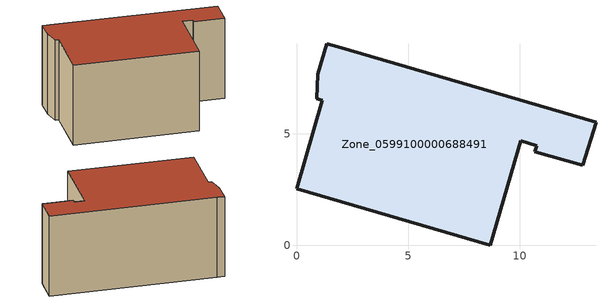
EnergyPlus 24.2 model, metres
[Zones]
Zone_0599100000688491
 floor ground (C_G): 13.43,5.51 12.83,3.6 10.69,4.2 10.77,4.47 10.05,4.68 8.68,0 0,2.54 1.15,6.5 0.91,6.57 0.96,7.67 1.35,9.04 1.84,8.91 z0
 wall outside (C_F): 8.68,0 10.05,4.68 10.77,4.47 10.69,4.2 12.83,3.6 13.43,5.51 1.84,8.91 1.35,9.04 0.96,7.67 0.91,6.57 1.15,6.5 0,2.54 8.68,0 z0:6.18
 roof outside (C_R): 0.96,7.67 0.91,6.57 1.15,6.5 0,2.54 8.68,0 10.05,4.68 10.77,4.47 10.69,4.2 12.83,3.6 13.43,5.51 1.84,8.91 1.35,9.04 z6.18
[BUILDING]
Pand.0599100000688491: North Axis=0; Terrain=City; Loads Convergence Tolerance Value=0.04; Temperature Convergence Tolerance Value=0.4; Solar Distribution=FullExterior; Maximum Number of Warmup Days=25; Minimum Number of Warmup Days=1
[Site:Location]
Rotterdam.The.Hague.AP_ZH_NLD Design_Conditions: Latitude=51.96; Longitude=4.45; Time Zone=1; Elevation=-4.5
[SITE:GROUNDTEMPERATURE:BUILDINGSURFACE]
18, 18, 18, 18, 18, 18, 18, 18, 18, 18, 18, 18
[MATERIAL] Thermal Absorptance=0.9; Solar Absorptance=0.7; Visible Absorptance=0.7
Name | Roughness | Thickness | Conductivity | Density | Specific Heat
G.TI.1946 | MediumSmooth | 0.15 | 1 | 540 | 1210
F.TI.1946 | Rough | 0.3 | 0.857143 | 1920 | 840
R.TI.1946 | MediumRough | 0.2 | 0.1 | 1500 | 1000
[CONSTRUCTION]
C_G: G.TI.1946
C_F: F.TI.1946
C_R: R.TI.1946
[ZONE]
Zone_0599100000688491: Type=1; Multiplier=1; Ceiling Height=Autocalculate; Volume=Autocalculate; Floor Area=autocalculate; Part of Total Floor Area=Yes
[ZONEINFILTRATION:DESIGNFLOWRATE]
Infil_Zone_0599100000688491: Zone or ZoneList or Space or SpaceList=Zone_0599100000688491; Schedule=AlwaysOn; Design Flow Rate Calculation Method=Flow/Area; Flow Rate per Floor Area=0.003; Constant Term Coefficient=1; Temperature Term Coefficient=0; Velocity Term Coefficient=0; Velocity Squared Term Coefficient=0
[HVACTEMPLATE:ZONE:IDEALLOADSAIRSYSTEM]
Zone_0599100000688491: Maximum Heating Supply Air Temperature=50; Minimum Cooling Supply Air Temperature=13; Maximum Heating Supply Air Humidity Ratio=0.0156; Minimum Cooling Supply Air Humidity Ratio=0.0077; Heating Limit=NoLimit; Cooling Limit=NoLimit; Dehumidification Control Type=ConstantSensibleHeatRatio; Cooling Sensible Heat Ratio=0.7; Dehumidification Setpoint=60; Humidification Control Type=None; Humidification Setpoint=30; Outdoor Air Method=None; Outdoor Air Flow Rate per Person=0.00944; Outdoor Air Flow Rate per Zone Floor Area=0; Outdoor Air Flow Rate per Zone=0; Demand Controlled Ventilation Type=None; Outdoor Air Economizer Type=NoEconomizer; Heat Recovery Type=None; Sensible Heat Recovery Effectiveness=0.7; Latent Heat Recovery Effectiveness=0.65
[ZONECONTROL:THERMOSTAT]
ThermostatControl_Zone_0599100000688491: Zone or ZoneList=Zone_0599100000688491; Control Type Schedule=DualSetpointControlType; Control 1=Thermostat_Zone_0599100000688491; Temperature Difference Between Cutout And Setpoint=0
[THERMOSTATSETPOINT:DUALSETPOINT]
Thermostat_Zone_0599100000688491: Heating Setpoint Temperature Schedule=HeatingSetpoint_Zone_0599100000688491; Cooling Setpoint Temperature Schedule=CoolingSetpoint_Zone_0599100000688491
[SCHEDULE:COMPACT]
HeatingSetpoint_Zone_0599100000688491: Through: 12/31, For: AllDays, Until: 24:00, 21
CoolingSetpoint_Zone_0599100000688491: Through: 12/31, For: AllDays, Until: 24:00, 24
DualSetpointControlType: Through: 12/31, For: AllDays, Until: 24:00, 4
AlwaysOn: Through: 12/31, For: AllDays, Until: 24:00, 1
